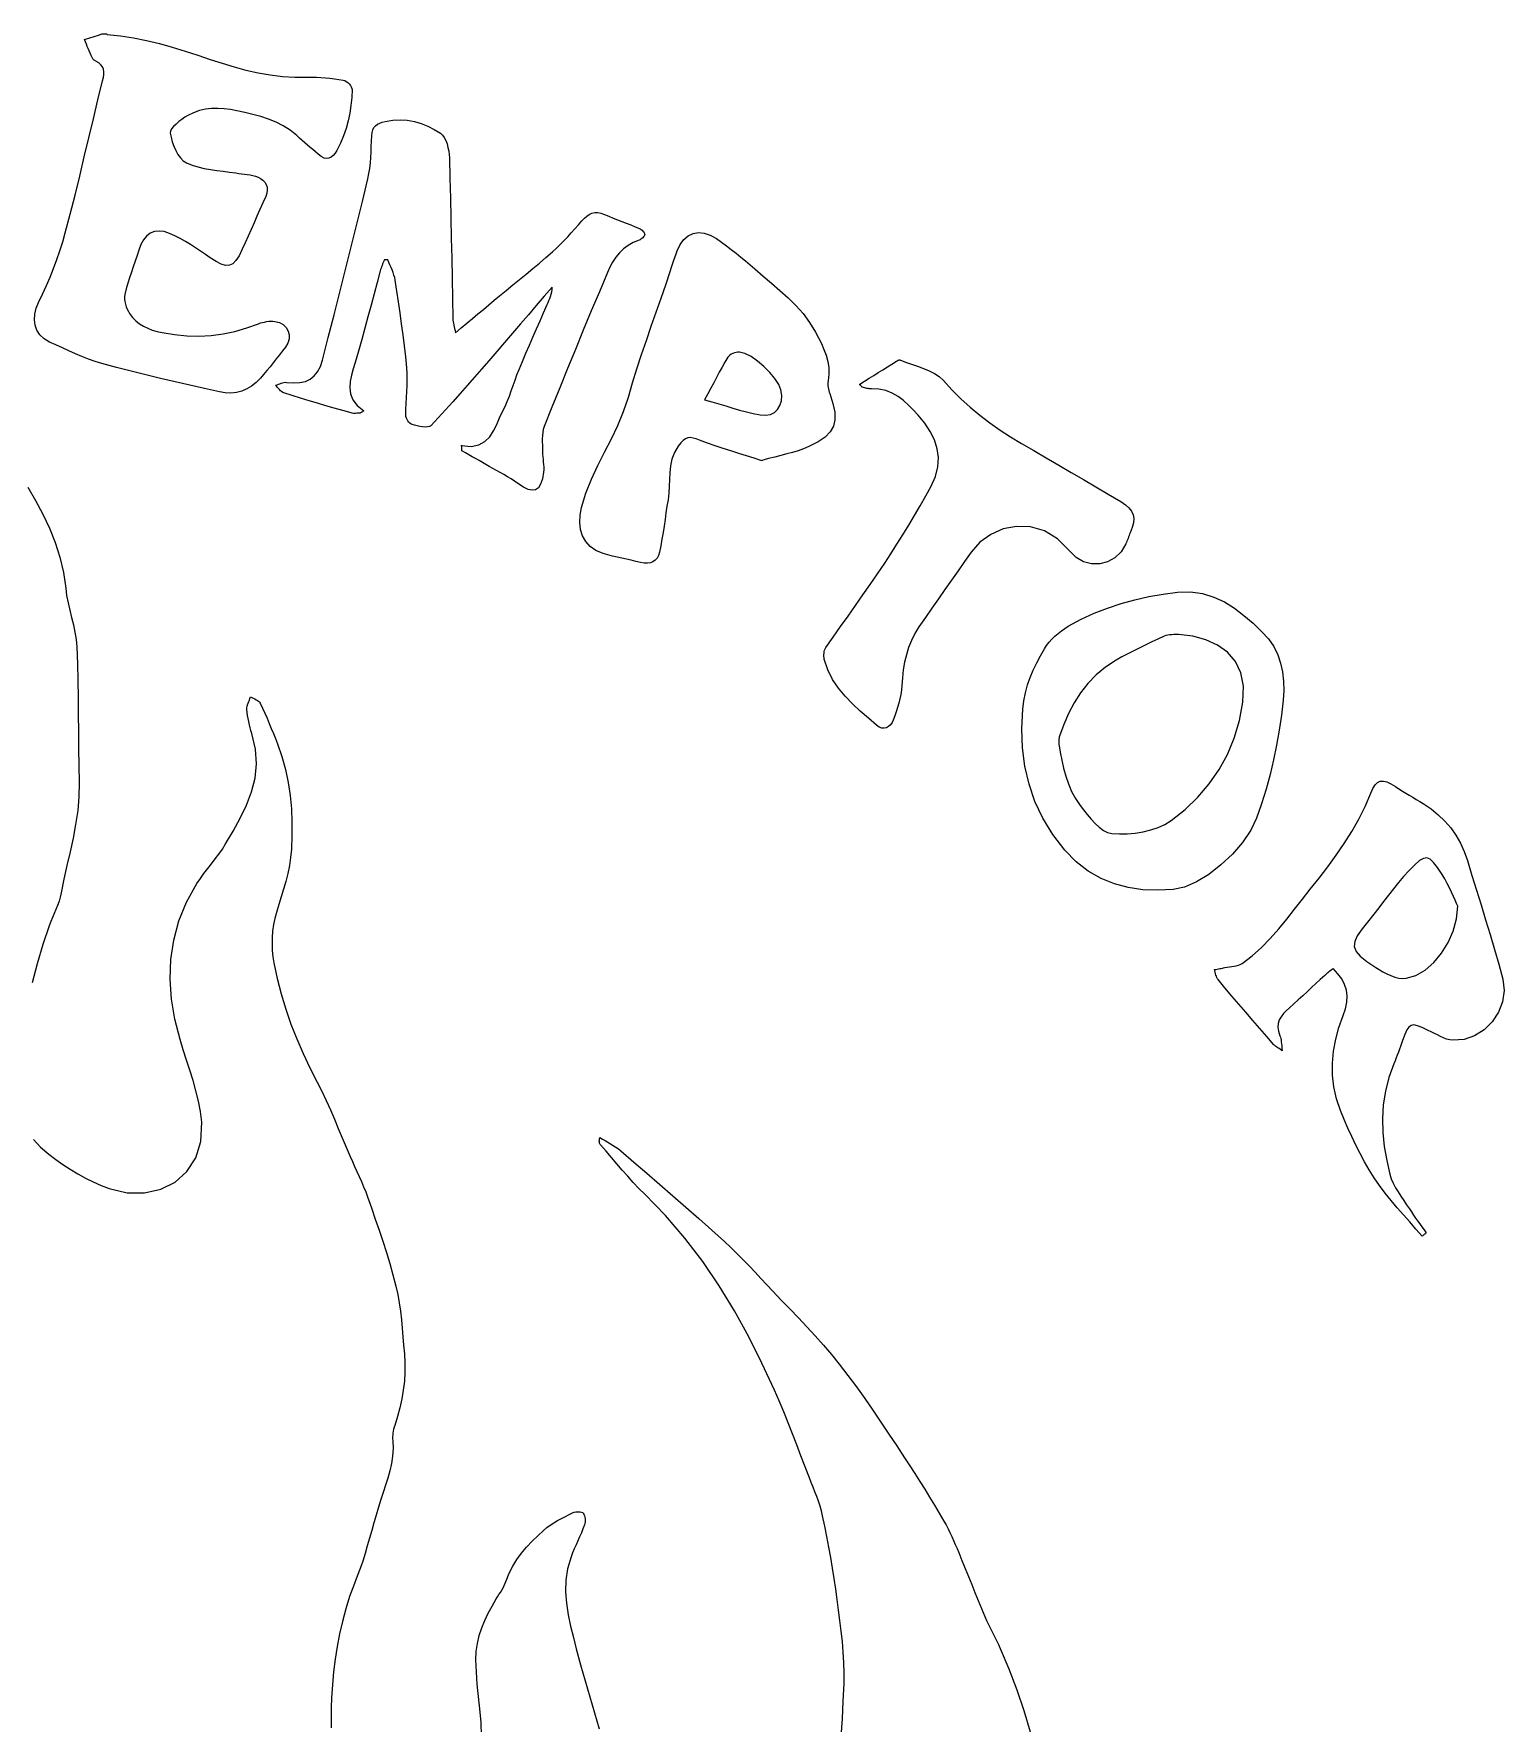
# Model space of a CAD drawing. Extents: x 24.7 to 52.1, y 24.7 to 52.1.
# Drawn here: x 39.66 to 50.21, y 37.85 to 49.97 of the extents above; entities that cross this region are included whole.
import ezdxf

# ---------------------------------------------------------------- set-up
doc = ezdxf.new("R2010")
doc.units = 0
doc.layers.add('Layer_1', color=7, linetype='CONTINUOUS')

msp = doc.modelspace()

# ---------------------------------------------------------------- linework, layer by layer
at = {"layer": 'Layer_1', "color": 7}
for points in [[(40.185064, 49.96861), (40.280954, 49.95961), (40.375584, 49.94531), (40.469124, 49.92651), (40.561744, 49.90391), (40.653594, 49.87831), (40.744854, 49.85031), (40.835684, 49.82071), (40.926254, 49.79021), (41.011264, 49.76241), (41.096524, 49.73691), (41.182204, 49.71421), (41.268454, 49.69491), (41.355424, 49.67961), (41.443284, 49.66891), (41.532184, 49.66291), (41.622284, 49.66314), (41.654624, 49.66367), (41.687044, 49.66309), (41.719494, 49.66109), (41.751934, 49.65809), (41.784304, 49.65509), (41.816554, 49.65109), (41.848644, 49.64609), (41.880514, 49.64109), (41.890564, 49.63809), (41.901254, 49.63209), (41.911954, 49.62409), (41.922054, 49.61409), (41.930954, 49.60359), (41.937954, 49.59289), (41.942554, 49.58259), (41.944054, 49.57359), (41.941154, 49.51659), (41.935554, 49.46009), (41.927054, 49.40419), (41.915414, 49.34909), (41.900454, 49.29469), (41.881964, 49.24119), (41.859744, 49.18869), (41.833604, 49.13719), (41.820904, 49.11669), (41.807324, 49.10009), (41.792754, 49.08789), (41.777074, 49.08089), (41.760174, 49.07889), (41.741934, 49.08289), (41.722234, 49.09289), (41.700964, 49.10939), (41.681784, 49.12629), (41.662394, 49.14289), (41.642884, 49.15939), (41.623354, 49.17579), (41.603884, 49.19229), (41.584574, 49.20899), (41.565514, 49.22599), (41.546794, 49.24339), (41.499764, 49.28259), (41.449964, 49.31479), (41.397804, 49.34109), (41.343684, 49.36249), (41.288004, 49.38019), (41.231174, 49.39519), (41.173604, 49.40849), (41.115694, 49.42129), (41.070354, 49.43029), (41.025184, 49.43629), (40.980314, 49.43929), (40.935864, 49.43829), (40.891984, 49.43329), (40.848794, 49.42329), (40.806434, 49.40819), (40.765034, 49.38749), (40.744474, 49.37489), (40.722584, 49.36009), (40.700704, 49.34369), (40.680194, 49.32639), (40.662394, 49.30889), (40.648654, 49.29189), (40.640354, 49.27599), (40.638754, 49.26189), (40.644854, 49.23149), (40.653554, 49.19969), (40.664754, 49.16779), (40.678344, 49.13689), (40.694214, 49.10829), (40.712264, 49.08319), (40.732384, 49.06279), (40.754454, 49.04839), (40.795204, 49.03149), (40.837794, 49.01849), (40.881834, 49.00839), (40.926924, 49.00039), (40.972654, 48.99439), (41.018624, 48.98839), (41.064444, 48.98239), (41.109704, 48.97539), (41.129864, 48.97239), (41.150284, 48.96939), (41.170784, 48.96739), (41.191194, 48.96539), (41.211334, 48.96239), (41.231044, 48.95839), (41.250144, 48.95339), (41.268454, 48.94639), (41.287114, 48.93609), (41.303354, 48.92349), (41.316724, 48.90879), (41.326754, 48.89209), (41.332954, 48.87349), (41.334954, 48.85319), (41.332154, 48.83119), (41.324154, 48.80779), (41.303214, 48.76019), (41.282214, 48.71259), (41.261154, 48.66499), (41.240044, 48.61749), (41.218884, 48.56999), (41.197684, 48.52259), (41.176444, 48.47519), (41.155164, 48.42779), (41.132394, 48.38169), (41.110154, 48.34749), (41.087334, 48.32469), (41.062824, 48.31289), (41.035504, 48.31189), (41.004254, 48.32089), (40.967964, 48.33939), (40.925514, 48.36719), (40.890684, 48.39149), (40.855474, 48.41559), (40.819854, 48.43919), (40.783784, 48.46209), (40.747214, 48.48399), (40.710104, 48.50469), (40.672424, 48.52399), (40.634114, 48.54159), (40.594544, 48.55469), (40.558184, 48.55869), (40.525124, 48.55469), (40.495474, 48.54249), (40.469334, 48.52269), (40.446794, 48.49579), (40.427964, 48.46219), (40.412934, 48.42229), (40.400424, 48.38239), (40.387214, 48.34269), (40.373654, 48.30309), (40.360104, 48.26349), (40.346914, 48.22379), (40.334444, 48.18399), (40.323054, 48.14399), (40.313054, 48.10369), (40.310854, 48.08739), (40.310998, 48.07009), (40.313198, 48.05219), (40.317298, 48.03399), (40.322998, 48.01599), (40.330098, 47.99869), (40.338298, 47.98239), (40.347298, 47.96749), (40.368688, 47.93919), (40.392558, 47.91469), (40.418768, 47.89369), (40.447178, 47.87579), (40.477658, 47.86079), (40.510068, 47.84839), (40.544268, 47.83819), (40.580128, 47.83019), (40.669218, 47.81539), (40.757428, 47.80739), (40.844828, 47.80539), (40.931488, 47.81039), (41.017488, 47.82149), (41.102908, 47.83909), (41.187808, 47.86329), (41.272268, 47.89399), (41.286088, 47.89899), (41.300458, 47.90299), (41.315228, 47.90599), (41.330258, 47.90899), (41.345408, 47.91099), (41.360528, 47.91172), (41.375478, 47.91153), (41.390108, 47.91053), (41.422468, 47.90253), (41.449348, 47.88733), (41.470238, 47.86653), (41.484618, 47.84153), (41.491918, 47.81363), (41.49172, 47.78423), (41.48342, 47.75473), (41.46658, 47.72653), (41.44428, 47.69813), (41.42203, 47.66973), (41.39975, 47.64143), (41.37737, 47.61313), (41.35481, 47.58503), (41.33199, 47.55713), (41.30883, 47.52953), (41.28525, 47.50233), (41.25491, 47.47163), (41.22246, 47.44593), (41.18803, 47.42543), (41.15176, 47.41013), (41.11379, 47.40013), (41.07425, 47.39613), (41.03328, 47.39713), (40.99102, 47.40413), (40.885326, 47.42823), (40.779673, 47.45243), (40.674103, 47.47683), (40.568657, 47.50163), (40.463376, 47.52703), (40.358302, 47.55323), (40.253476, 47.58033), (40.14894, 47.60843), (40.10057, 47.62313), (40.05277, 47.63993), (40.00544, 47.65853), (39.95849, 47.67833), (39.91182, 47.69903), (39.86533, 47.72023), (39.81893, 47.74153), (39.77253, 47.76253), (39.73331, 47.78523), (39.70324, 47.81353), (39.68195, 47.84643), (39.66907, 47.88303), (39.66427, 47.92233), (39.66707, 47.96333), (39.67718, 48.00503), (39.69422, 48.04653), (39.72323, 48.10653), (39.75093, 48.16733), (39.77724, 48.22893), (39.80208, 48.29113), (39.82537, 48.35393), (39.84702, 48.41723), (39.86695, 48.48093), (39.88508, 48.54493), (39.92095, 48.68086), (39.9555, 48.81714), (39.98906, 48.95368), (40.02196, 49.09041), (40.05453, 49.22723), (40.08709, 49.36408), (40.11999, 49.50085), (40.15355, 49.63748), (40.15865, 49.66018), (40.16165, 49.68138), (40.161976, 49.70108), (40.159076, 49.71928), (40.152476, 49.73598), (40.141536, 49.75118), (40.125746, 49.76488), (40.104556, 49.77698), (40.100556, 49.77898), (40.096656, 49.78198), (40.092856, 49.78498), (40.089256, 49.78798), (40.085956, 49.79098), (40.082956, 49.79498), (40.080356, 49.79898), (40.078256, 49.80298), (40.071056, 49.81908), (40.064056, 49.83518), (40.057156, 49.85138), (40.050356, 49.86758), (40.043656, 49.88388), (40.036956, 49.90018), (40.030256, 49.91648), (40.023556, 49.93278), (40.039016, 49.93778), (40.054466, 49.94278), (40.069916, 49.94778), (40.085386, 49.95278), (40.100886, 49.95778), (40.116436, 49.96278), (40.132046, 49.96778), (40.147746, 49.97278), (40.152046, 49.97366), (40.156546, 49.9741), (40.161146, 49.97421), (40.165846, 49.97408), (40.170546, 49.97381), (40.175346, 49.9735), (40.180046, 49.97324), (40.184746, 49.97313), (40.184748, 49.9731), (40.18475, 49.97307), (40.184753, 49.97304), (40.184755, 49.97302), (40.184757, 49.97299), (40.184759, 49.97296), (40.184762, 49.97293)], [(42.72831, 47.01889), (42.79805, 47.01389), (42.85337, 47.02499), (42.8968, 47.04909), (42.93085, 47.08329), (42.95803, 47.12469), (42.98087, 47.17039), (43.00188, 47.21749), (43.02358, 47.26309), (43.04122, 47.29919), (43.05712, 47.33619), (43.07174, 47.37389), (43.08553, 47.41199), (43.09894, 47.45029), (43.11242, 47.48859), (43.12642, 47.52669), (43.14139, 47.56429), (43.16602, 47.62299), (43.19093, 47.68149), (43.21606, 47.73989), (43.24136, 47.79819), (43.26678, 47.85649), (43.29226, 47.91479), (43.31775, 47.97309), (43.34319, 48.03139), (43.34959, 48.04579), (43.35589, 48.06029), (43.36189, 48.07499), (43.36739, 48.09009), (43.37209, 48.10559), (43.37569, 48.12179), (43.37799, 48.13879), (43.378827, 48.15669), (43.321987, 48.09049), (43.265207, 48.02429), (43.208447, 47.95809), (43.151677, 47.89189), (43.094857, 47.82569), (43.037957, 47.75959), (42.980927, 47.69349), (42.923737, 47.62759), (42.872587, 47.56869), (42.821447, 47.50969), (42.770197, 47.45079), (42.718727, 47.39209), (42.666907, 47.33369), (42.614617, 47.27579), (42.561737, 47.21849), (42.508157, 47.16189), (42.498257, 47.15589), (42.484627, 47.15289), (42.468187, 47.15215), (42.449807, 47.15315), (42.430377, 47.15615), (42.410757, 47.16015), (42.391837, 47.16515), (42.374487, 47.17015), (42.366687, 47.17415), (42.358687, 47.18015), (42.350987, 47.18815), (42.343887, 47.19715), (42.337787, 47.20715), (42.332987, 47.21725), (42.329787, 47.22725), (42.328687, 47.23625), (42.329094, 47.27905), (42.330794, 47.32195), (42.333194, 47.36485), (42.335694, 47.40775), (42.337794, 47.45065), (42.338894, 47.49345), (42.338434, 47.53605), (42.335834, 47.57845), (42.328134, 47.65715), (42.319334, 47.73575), (42.309634, 47.81435), (42.299134, 47.89285), (42.288064, 47.97135), (42.276574, 48.04975), (42.264844, 48.12815), (42.253044, 48.20645), (42.249244, 48.22495), (42.244044, 48.24325), (42.237744, 48.26135), (42.230644, 48.27935), (42.223044, 48.29735), (42.215344, 48.31535), (42.207844, 48.33335), (42.200844, 48.35145), (42.197544, 48.35158), (42.194244, 48.35172), (42.190944, 48.35185), (42.187644, 48.35198), (42.184344, 48.3521), (42.181144, 48.35222), (42.177944, 48.35234), (42.174744, 48.35245), (42.170844, 48.34245), (42.166844, 48.33245), (42.162744, 48.32245), (42.158744, 48.31245), (42.154844, 48.30245), (42.151144, 48.29245), (42.147744, 48.28245), (42.144744, 48.27245), (42.122634, 48.19035), (42.100874, 48.10815), (42.079254, 48.02595), (42.057564, 47.94375), (42.035594, 47.86165), (42.013134, 47.77965), (41.989964, 47.69785), (41.965884, 47.61635), (41.951564, 47.56965), (41.938564, 47.52365), (41.929364, 47.47845), (41.926464, 47.43415), (41.932264, 47.39085), (41.949304, 47.34865), (41.980044, 47.30775), (42.026954, 47.26815), (42.023754, 47.26615), (42.020554, 47.26415), (42.017354, 47.26215), (42.014154, 47.26015), (42.010954, 47.25815), (42.007754, 47.25615), (42.004554, 47.25415), (42.001354, 47.25215), (41.993254, 47.25195), (41.985054, 47.25146), (41.976854, 47.25087), (41.968654, 47.25036), (41.960454, 47.25013), (41.952454, 47.25034), (41.944554, 47.25119), (41.936854, 47.25319), (41.876384, 47.27059), (41.815904, 47.28809), (41.755434, 47.30569), (41.694984, 47.32349), (41.634584, 47.34149), (41.574264, 47.35979), (41.514034, 47.37839), (41.453914, 47.39729), (41.445514, 47.40129), (41.437614, 47.40629), (41.430114, 47.41329), (41.422914, 47.42129), (41.415914, 47.42929), (41.408914, 47.43729), (41.401914, 47.44529), (41.394714, 47.45229), (41.404714, 47.45529), (41.414734, 47.45929), (41.424774, 47.46329), (41.434794, 47.46729), (41.444694, 47.47029), (41.454494, 47.47229), (41.464194, 47.47329), (41.473694, 47.47287), (41.523764, 47.46887), (41.568494, 47.47087), (41.607994, 47.47987), (41.642364, 47.49587), (41.671724, 47.51897), (41.696184, 47.54947), (41.715864, 47.58747), (41.730864, 47.63327), (41.772304, 47.79558), (41.813734, 47.95788), (41.855064, 48.1202), (41.896184, 48.28256), (41.936984, 48.44499), (41.977374, 48.6075), (42.017234, 48.77014), (42.056474, 48.93291), (42.064374, 48.97051), (42.070274, 49.00871), (42.074574, 49.04731), (42.077574, 49.08621), (42.079674, 49.12531), (42.081174, 49.16451), (42.082474, 49.20361), (42.083974, 49.24261), (42.086574, 49.26551), (42.092074, 49.28481), (42.100374, 49.30091), (42.111444, 49.31411), (42.125144, 49.32481), (42.141374, 49.33381), (42.160024, 49.34081), (42.180994, 49.34581), (42.235084, 49.35481), (42.288034, 49.35681), (42.339754, 49.35381), (42.390154, 49.34481), (42.439144, 49.33061), (42.486644, 49.31171), (42.532564, 49.28841), (42.576814, 49.26101), (42.591874, 49.24761), (42.604814, 49.22971), (42.615694, 49.20831), (42.624594, 49.18431), (42.631494, 49.15881), (42.636594, 49.13281), (42.639894, 49.10731), (42.641394, 49.08321), (42.645694, 48.93926), (42.649294, 48.79528), (42.652494, 48.65128), (42.655294, 48.50725), (42.657894, 48.36321), (42.660394, 48.21916), (42.662994, 48.0751), (42.665794, 47.93103), (42.666497, 47.91973), (42.667997, 47.90833), (42.670097, 47.89663), (42.672697, 47.88453), (42.675697, 47.87193), (42.678897, 47.85863), (42.682097, 47.84453), (42.685197, 47.82943), (42.726157, 47.86363), (42.766547, 47.89733), (42.806457, 47.93073), (42.845977, 47.96383), (42.885197, 47.99663), (42.924217, 48.02923), (42.963117, 48.06163), (43.001997, 48.09393), (43.049607, 48.13323), (43.097367, 48.17233), (43.145167, 48.21123), (43.192897, 48.25023), (43.240447, 48.28943), (43.287697, 48.32903), (43.334547, 48.36903), (43.380877, 48.40973), (43.409117, 48.43553), (43.436727, 48.46213), (43.463757, 48.48933), (43.490287, 48.51713), (43.516367, 48.54533), (43.542067, 48.57393), (43.567437, 48.60273), (43.592547, 48.63163), (43.609887, 48.65023), (43.627457, 48.66573), (43.645547, 48.67793), (43.664457, 48.68593), (43.684477, 48.69093), (43.705897, 48.69117), (43.729007, 48.68717), (43.754107, 48.67817), (43.785087, 48.66467), (43.816317, 48.65177), (43.847737, 48.63927), (43.879257, 48.62697), (43.910807, 48.61477), (43.942317, 48.60247), (43.973717, 48.58997), (44.004927, 48.57697), (44.011327, 48.57397), (44.017827, 48.56997), (44.024227, 48.56497), (44.030127, 48.55897), (44.035227, 48.55297), (44.039227, 48.54697), (44.041827, 48.54097), (44.042669, 48.53497), (44.041469, 48.52897), (44.038569, 48.52297), (44.034269, 48.51697), (44.028869, 48.51097), (44.022769, 48.50497), (44.016169, 48.49997), (44.009469, 48.49597), (44.002969, 48.49297), (43.960659, 48.47697), (43.923159, 48.45617), (43.890039, 48.43107), (43.860879, 48.40227), (43.835259, 48.37027), (43.812759, 48.33557), (43.792949, 48.29877), (43.775419, 48.26047), (43.717389, 48.12305), (43.659739, 47.98545), (43.602469, 47.84766), (43.545589, 47.7097), (43.489099, 47.57157), (43.433019, 47.43329), (43.377349, 47.29485), (43.322099, 47.15628), (43.315499, 47.13558), (43.311199, 47.11398), (43.308799, 47.09158), (43.307871, 47.06858), (43.307918, 47.04528), (43.308483, 47.02188), (43.309106, 46.99858), (43.309328, 46.97558), (43.309821, 46.95708), (43.311321, 46.93848), (43.313321, 46.91988), (43.315521, 46.90128), (43.317421, 46.88278), (43.318621, 46.86438), (43.318689, 46.84618), (43.317189, 46.82808), (43.308489, 46.77988), (43.296249, 46.74308), (43.280199, 46.71738), (43.260069, 46.70258), (43.235589, 46.69858), (43.206499, 46.70458), (43.172519, 46.72078), (43.133379, 46.74678), (43.108929, 46.76398), (43.083829, 46.78028), (43.058209, 46.79598), (43.032219, 46.81108), (43.005999, 46.82588), (42.979689, 46.84058), (42.953429, 46.85528), (42.927359, 46.87018), (42.902989, 46.88418), (42.878559, 46.89808), (42.854089, 46.91198), (42.829589, 46.92588), (42.805079, 46.93978), (42.780559, 46.95358), (42.756049, 46.96738), (42.731559, 46.98128), (42.731278, 46.98628), (42.730969, 46.99128), (42.730643, 46.99628), (42.730307, 47.00128), (42.729972, 47.00628), (42.729646, 47.01128), (42.729338, 47.01628), (42.729059, 47.02128), (42.729052, 47.02125), (42.729045, 47.02121), (42.729038, 47.02117), (42.729032, 47.02114), (42.729025, 47.0211), (42.729018, 47.02107), (42.729011, 47.02103)], [(44.883958, 46.91059), (44.829198, 46.92809), (44.773788, 46.94549), (44.717888, 46.96299), (44.661668, 46.98079), (44.605298, 46.99899), (44.548948, 47.01789), (44.492788, 47.03769), (44.436988, 47.05849), (44.411788, 47.06749), (44.389688, 47.07349), (44.369988, 47.07649), (44.351978, 47.07449), (44.334958, 47.06849), (44.318228, 47.05679), (44.301088, 47.03929), (44.282828, 47.01529), (44.256108, 46.96869), (44.238588, 46.92129), (44.228198, 46.87329), (44.222898, 46.82479), (44.220498, 46.77609), (44.218998, 46.72739), (44.216398, 46.67879), (44.210498, 46.63049), (44.202798, 46.58349), (44.195598, 46.53639), (44.188598, 46.48929), (44.181498, 46.44219), (44.174198, 46.39509), (44.166498, 46.34809), (44.158098, 46.30119), (44.148798, 46.25439), (44.141798, 46.23099), (44.131578, 46.21159), (44.118318, 46.19619), (44.102208, 46.18479), (44.083458, 46.17779), (44.062258, 46.17479), (44.038808, 46.17545), (44.013308, 46.18045), (43.979738, 46.18845), (43.946018, 46.19645), (43.912218, 46.20345), (43.878418, 46.21045), (43.844708, 46.21845), (43.811158, 46.22645), (43.777848, 46.23545), (43.744858, 46.24545), (43.693388, 46.26695), (43.651738, 46.29565), (43.619578, 46.33075), (43.596558, 46.37145), (43.582358, 46.41705), (43.576658, 46.46665), (43.579058, 46.51955), (43.589288, 46.57495), (43.620838, 46.67858), (43.660768, 46.77838), (43.706388, 46.87558), (43.754998, 46.97138), (43.803908, 47.06708), (43.850418, 47.16388), (43.891838, 47.26308), (43.925468, 47.3659), (43.955038, 47.46886), (43.986798, 47.5712), (44.020278, 47.67305), (44.054978, 47.77455), (44.090428, 47.87583), (44.126138, 47.97704), (44.161628, 48.0783), (44.196408, 48.17976), (44.206208, 48.20946), (44.215908, 48.23916), (44.225508, 48.26886), (44.235208, 48.29856), (44.245008, 48.32816), (44.255038, 48.35776), (44.265378, 48.38726), (44.276128, 48.41656), (44.297358, 48.46156), (44.323838, 48.49746), (44.354928, 48.52396), (44.389998, 48.54066), (44.428408, 48.54766), (44.469518, 48.54366), (44.512698, 48.52936), (44.557308, 48.50416), (44.593308, 48.47916), (44.628838, 48.45336), (44.663928, 48.42686), (44.698598, 48.39976), (44.732868, 48.37206), (44.766768, 48.34386), (44.800318, 48.31536), (44.833548, 48.28656), (44.893168, 48.23526), (44.953338, 48.18446), (45.013028, 48.13316), (45.071188, 48.08036), (45.126788, 48.02506), (45.178778, 47.96626), (45.226138, 47.90306), (45.267818, 47.83436), (45.289638, 47.79316), (45.310308, 47.75176), (45.328908, 47.70986), (45.344508, 47.66716), (45.356188, 47.62336), (45.362988, 47.57826), (45.364088, 47.53156), (45.358488, 47.48296), (45.357088, 47.47186), (45.356673, 47.46046), (45.357184, 47.44886), (45.358484, 47.43716), (45.360584, 47.42546), (45.363284, 47.41396), (45.366484, 47.40276), (45.370184, 47.39196), (45.393314, 47.32016), (45.406094, 47.25826), (45.407694, 47.20476), (45.397364, 47.15816), (45.374284, 47.11706), (45.337654, 47.07996), (45.286684, 47.04546), (45.220574, 47.01206), (45.182704, 46.99646), (45.143684, 46.98276), (45.103484, 46.97056), (45.062084, 46.95926), (45.019464, 46.94836), (44.975594, 46.93736), (44.930454, 46.92576), (44.884014, 46.91296), (44.884015, 46.91294), (44.884016, 46.91293), (44.884017, 46.91291), (44.884018, 46.91289), (44.884019, 46.91288), (44.88402, 46.91286), (44.884021, 46.91285)], [(44.472619, 47.34874), (44.524239, 47.33384), (44.574979, 47.31864), (44.625019, 47.30344), (44.674529, 47.28864), (44.723699, 47.27454), (44.772699, 47.26144), (44.821709, 47.24974), (44.870899, 47.23964), (44.910099, 47.23664), (44.944519, 47.24264), (44.973599, 47.25724), (44.996799, 47.27904), (45.013569, 47.30704), (45.023369, 47.34024), (45.025669, 47.37764), (45.019869, 47.41824), (45.004429, 47.45694), (44.977169, 47.49974), (44.940889, 47.54394), (44.898389, 47.58684), (44.852459, 47.62564), (44.805909, 47.65764), (44.761529, 47.68004), (44.722129, 47.69014), (44.711319, 47.69004), (44.699599, 47.68804), (44.687499, 47.68504), (44.675519, 47.68104), (44.664189, 47.67504), (44.654019, 47.66804), (44.645519, 47.66104), (44.639219, 47.65304), (44.618409, 47.61814), (44.598129, 47.58264), (44.578109, 47.54634), (44.558089, 47.50904), (44.537799, 47.47064), (44.516989, 47.43104), (44.495379, 47.39004), (44.472709, 47.34744), (44.472709, 47.34744), (44.472708, 47.34744), (44.472708, 47.34745), (44.472707, 47.34745), (44.472707, 47.34745), (44.472707, 47.34745), (44.472706, 47.34746)], [(45.585491, 47.46018), (45.619501, 47.48138), (45.653051, 47.50228), (45.686211, 47.52298), (45.719051, 47.54348), (45.751651, 47.56378), (45.784071, 47.58398), (45.816381, 47.60408), (45.848651, 47.62408), (45.851751, 47.62608), (45.855051, 47.62808), (45.858451, 47.63008), (45.861851, 47.63208), (45.865151, 47.63308), (45.868351, 47.63403), (45.871251, 47.6344), (45.873751, 47.63405), (45.914801, 47.61775), (45.957551, 47.60285), (46.000851, 47.58835), (46.043561, 47.57325), (46.084541, 47.55665), (46.122641, 47.53745), (46.156711, 47.51475), (46.185611, 47.48755), (46.247651, 47.41965), (46.312041, 47.35545), (46.378741, 47.29475), (46.447721, 47.23725), (46.518951, 47.18275), (46.592401, 47.13115), (46.668031, 47.08205), (46.745811, 47.03535), (46.835071, 46.98355), (46.924271, 46.93165), (47.013401, 46.87955), (47.102461, 46.82735), (47.191461, 46.77505), (47.280391, 46.72265), (47.369261, 46.67015), (47.458061, 46.61755), (47.491591, 46.59525), (47.517471, 46.57255), (47.535951, 46.54875), (47.547281, 46.52335), (47.551681, 46.49575), (47.549481, 46.46535), (47.540881, 46.43155), (47.526141, 46.39375), (47.522041, 46.38375), (47.518141, 46.37375), (47.514341, 46.36375), (47.510641, 46.35375), (47.506941, 46.34375), (47.503141, 46.33375), (47.499241, 46.32375), (47.495141, 46.31375), (47.460621, 46.25665), (47.416051, 46.21355), (47.364171, 46.18465), (47.307731, 46.17025), (47.249471, 46.17071), (47.192131, 46.18631), (47.138461, 46.21741), (47.091211, 46.26431), (47.005341, 46.35061), (46.910751, 46.40691), (46.811461, 46.43571), (46.711481, 46.43971), (46.614821, 46.42091), (46.525501, 46.38201), (46.447531, 46.32551), (46.384931, 46.25391), (46.338591, 46.18681), (46.291771, 46.12001), (46.244641, 46.05341), (46.197381, 45.98681), (46.150171, 45.92021), (46.103191, 45.85351), (46.056621, 45.78651), (46.010631, 45.71911), (45.981181, 45.67101), (45.956571, 45.62131), (45.936381, 45.57021), (45.920191, 45.51781), (45.907591, 45.46421), (45.898191, 45.40961), (45.891491, 45.35401), (45.887191, 45.29751), (45.884391, 45.26601), (45.879691, 45.23441), (45.873391, 45.20291), (45.865691, 45.17161), (45.856791, 45.14051), (45.846991, 45.10971), (45.836491, 45.07921), (45.825531, 45.04921), (45.817231, 45.03171), (45.806371, 45.01631), (45.793261, 45.00391), (45.778241, 44.99491), (45.761631, 44.99091), (45.743761, 44.99182), (45.724961, 44.99882), (45.705571, 45.01242), (45.647581, 45.06272), (45.589941, 45.11342), (45.534081, 45.16562), (45.481431, 45.22032), (45.433421, 45.27872), (45.391501, 45.34182), (45.357091, 45.41072), (45.331631, 45.48652), (45.329731, 45.49652), (45.328731, 45.50722), (45.328633, 45.51842), (45.329473, 45.52972), (45.331273, 45.54082), (45.334073, 45.55132), (45.337873, 45.56132), (45.342673, 45.56932), (45.395273, 45.64532), (45.448393, 45.72092), (45.501803, 45.79642), (45.555263, 45.87182), (45.608543, 45.94732), (45.661403, 46.02312), (45.713613, 46.09932), (45.764933, 46.17612), (45.808993, 46.24372), (45.852503, 46.31172), (45.895413, 46.38012), (45.937663, 46.44892), (45.979203, 46.51812), (46.019973, 46.58772), (46.059933, 46.65782), (46.099013, 46.72822), (46.130303, 46.79832), (46.147113, 46.86652), (46.150513, 46.93282), (46.141713, 46.99722), (46.121693, 47.05982), (46.091593, 47.12062), (46.052513, 47.17972), (46.005543, 47.23702), (45.971293, 47.27442), (45.936103, 47.31012), (45.899343, 47.34292), (45.860373, 47.37182), (45.818563, 47.39572), (45.773273, 47.41352), (45.723863, 47.42412), (45.669703, 47.42612), (45.661703, 47.42623), (45.653703, 47.42701), (45.645703, 47.42801), (45.637703, 47.43001), (45.629703, 47.43201), (45.621803, 47.43401), (45.613903, 47.43601), (45.606103, 47.43801), (45.604203, 47.43866), (45.602303, 47.43966), (45.600403, 47.44166), (45.598303, 47.44366), (45.595903, 47.44666), (45.593103, 47.44966), (45.589703, 47.45266), (45.585703, 47.45666), (45.585702, 47.4566), (45.585701, 47.45653), (45.5857, 47.45647), (45.585699, 47.45641), (45.585698, 47.45635), (45.585697, 47.45628), (45.585696, 47.45622)], [(48.624424, 45.19365), (48.610794, 45.08547), (48.594844, 44.97771), (48.576264, 44.87047), (48.554744, 44.76388), (48.529984, 44.65805), (48.501684, 44.5531), (48.469524, 44.44913), (48.433204, 44.34628), (48.390824, 44.25868), (48.331564, 44.17118), (48.259234, 44.08718), (48.177614, 44.00988), (48.090504, 43.94258), (48.001694, 43.88858), (47.914994, 43.85108), (47.834184, 43.83338), (47.723627, 43.82838), (47.616277, 43.83238), (47.512467, 43.84728), (47.412527, 43.87378), (47.316787, 43.91298), (47.225577, 43.96578), (47.139227, 44.03318), (47.058067, 44.11618), (46.971017, 44.22875), (46.899597, 44.34526), (46.843017, 44.46575), (46.800497, 44.59022), (46.771257, 44.7187), (46.754507, 44.85119), (46.749507, 44.98772), (46.755407, 45.1283), (46.762607, 45.1884), (46.774237, 45.2463), (46.789847, 45.3021), (46.808937, 45.3562), (46.831027, 45.4089), (46.855617, 45.4604), (46.882207, 45.511), (46.910317, 45.5611), (46.925807, 45.5854), (46.943717, 45.6087), (46.963687, 45.631), (46.985377, 45.6521), (47.008417, 45.672), (47.032457, 45.6905), (47.057147, 45.7076), (47.082127, 45.7231), (47.173697, 45.7727), (47.267347, 45.8162), (47.362927, 45.8539), (47.460307, 45.8861), (47.559337, 45.9131), (47.65988, 45.9353), (47.761795, 45.953), (47.864943, 45.9665), (47.958313, 45.9695), (48.045033, 45.9575), (48.125923, 45.9327), (48.201803, 45.8971), (48.273503, 45.8525), (48.341843, 45.8009), (48.407643, 45.7441), (48.471723, 45.684), (48.518873, 45.632), (48.556363, 45.5768), (48.585013, 45.5187), (48.605643, 45.458), (48.619083, 45.3949), (48.626183, 45.3297), (48.627683, 45.2627)], [(47.872655, 45.66426), (47.862755, 45.66345), (47.851295, 45.66307), (47.838615, 45.66276), (47.825075, 45.66221), (47.811015, 45.66121), (47.796795, 45.65921), (47.782765, 45.65621), (47.769285, 45.65121), (47.725525, 45.63121), (47.681845, 45.61091), (47.638305, 45.59021), (47.594965, 45.56901), (47.551875, 45.54731), (47.509085, 45.52511), (47.466645, 45.50241), (47.424615, 45.47901), (47.348885, 45.43001), (47.281615, 45.37451), (47.222155, 45.31301), (47.169865, 45.24601), (47.124115, 45.17411), (47.084255, 45.09781), (47.049645, 45.01771), (47.019635, 44.93441), (47.017735, 44.92741), (47.016135, 44.92041), (47.014935, 44.91341), (47.01414, 44.90641), (47.013738, 44.89941), (47.01374, 44.89241), (47.014154, 44.88541), (47.01499, 44.87841), (47.02459, 44.81991), (47.03545, 44.76161), (47.04827, 44.70391), (47.06378, 44.64721), (47.08271, 44.59181), (47.1058, 44.53821), (47.13377, 44.48671), (47.16736, 44.43771), (47.19184, 44.40591), (47.218, 44.37261), (47.24556, 44.33951), (47.27425, 44.30821), (47.3038, 44.28051), (47.33394, 44.25801), (47.3644, 44.24241), (47.3949, 44.23541), (47.44908, 44.23341), (47.50527, 44.23441), (47.56231, 44.23941), (47.61904, 44.24841), (47.6743, 44.26141), (47.72693, 44.27891), (47.77576, 44.30121), (47.81964, 44.32851), (47.920991, 44.40901), (48.012581, 44.49671), (48.094001, 44.59171), (48.164841, 44.69402), (48.224701, 44.80373), (48.273171, 44.92088), (48.309861, 45.04553), (48.334351, 45.17773), (48.338751, 45.29199), (48.320361, 45.38929), (48.281691, 45.47049), (48.225271, 45.53639), (48.153621, 45.58789), (48.069261, 45.62589), (47.974721, 45.65119), (47.872533, 45.66459), (47.872535, 45.66459), (47.872536, 45.66459), (47.872538, 45.66458), (47.87254, 45.66458), (47.872542, 45.66458), (47.872544, 45.66458), (47.872545, 45.66457)], [(49.62074, 41.34574), (49.57676, 41.39734), (49.53197, 41.44854), (49.48692, 41.49954), (49.44215, 41.55074), (49.3982, 41.60254), (49.35563, 41.65514), (49.31497, 41.70904), (49.27678, 41.76444), (49.24111, 41.82144), (49.20729, 41.87974), (49.1752, 41.93914), (49.14471, 41.99954), (49.11569, 42.06074), (49.08802, 42.12254), (49.06156, 42.18474), (49.03619, 42.24714), (49.00735, 42.33214), (48.98827, 42.41744), (48.97857, 42.50284), (48.97773, 42.58824), (48.98533, 42.67364), (49.00103, 42.75894), (49.02436, 42.84414), (49.0549, 42.92904), (49.07164, 42.97854), (49.08094, 43.02544), (49.08274, 43.07004), (49.07714, 43.11254), (49.06426, 43.15314), (49.04411, 43.19224), (49.01674, 43.22994), (48.9822, 43.26664), (48.9748, 43.26064), (48.9673, 43.25464), (48.9597, 43.24864), (48.9521, 43.24264), (48.9445, 43.23664), (48.9369, 43.23064), (48.9294, 43.22464), (48.922, 43.21764), (48.89034, 43.18854), (48.85881, 43.15924), (48.82733, 43.12994), (48.79584, 43.10064), (48.76427, 43.07144), (48.73255, 43.04234), (48.7006, 43.01354), (48.66836, 42.98514), (48.64578, 42.96444), (48.62567, 42.94324), (48.60881, 42.92124), (48.59598, 42.89804), (48.58798, 42.87324), (48.58558, 42.84644), (48.58958, 42.81714), (48.60069, 42.78504), (48.60439, 42.77504), (48.60709, 42.76444), (48.60899, 42.75294), (48.61049, 42.74034), (48.61179, 42.72654), (48.61309, 42.71134), (48.61479, 42.69454), (48.61709, 42.67604), (48.60534, 42.68504), (48.59512, 42.69204), (48.58632, 42.69804), (48.57872, 42.70304), (48.57212, 42.70804), (48.56642, 42.71204), (48.56152, 42.71604), (48.55722, 42.72004), (48.50694, 42.77814), (48.45666, 42.83624), (48.40641, 42.89444), (48.35623, 42.95274), (48.30615, 43.01114), (48.2562, 43.06964), (48.20641, 43.12824), (48.15682, 43.18704), (48.15172, 43.19404), (48.14762, 43.20204), (48.14432, 43.21104), (48.14162, 43.22004), (48.13922, 43.23004), (48.13692, 43.24004), (48.13452, 43.25004), (48.13172, 43.25904), (48.14102, 43.26004), (48.15032, 43.26204), (48.15962, 43.26404), (48.16892, 43.26604), (48.17822, 43.26804), (48.18752, 43.27004), (48.19682, 43.27204), (48.20612, 43.27404), (48.22196, 43.27704), (48.2383, 43.27904), (48.25482, 43.28104), (48.2712, 43.28304), (48.28712, 43.28604), (48.30226, 43.29004), (48.31629, 43.29504), (48.32889, 43.30204), (48.40113, 43.35814), (48.46843, 43.41884), (48.53166, 43.48334), (48.5917, 43.55094), (48.64943, 43.62074), (48.70572, 43.69204), (48.76145, 43.76394), (48.81749, 43.83574), (48.88108, 43.91644), (48.94354, 43.99764), (49.00412, 44.07984), (49.06205, 44.16364), (49.11658, 44.24954), (49.16694, 44.33814), (49.21237, 44.43004), (49.25211, 44.52574), (49.26694, 44.55984), (49.28292, 44.58504), (49.30052, 44.60174), (49.32024, 44.61074), (49.34255, 44.61162), (49.36794, 44.60562), (49.3969, 44.59212), (49.42991, 44.57202), (49.45439, 44.55622), (49.47911, 44.54072), (49.504, 44.52552), (49.529, 44.51052), (49.55405, 44.49562), (49.57909, 44.48062), (49.60405, 44.46562), (49.62888, 44.45042), (49.68511, 44.41222), (49.73678, 44.37052), (49.7838, 44.32522), (49.82608, 44.27622), (49.86354, 44.22342), (49.89608, 44.16682), (49.92361, 44.10622), (49.94603, 44.04162), (49.97817, 43.93536), (50.01087, 43.82924), (50.04379, 43.72317), (50.0766, 43.61705), (50.10896, 43.51081), (50.14054, 43.40434), (50.17101, 43.29756), (50.20003, 43.19037), (50.20973, 43.10917), (50.19837, 43.02917), (50.16868, 42.95357), (50.12341, 42.88547), (50.06529, 42.82807), (49.99706, 42.78457), (49.92146, 42.75817), (49.84124, 42.75217), (49.81883, 42.75517), (49.79657, 42.76117), (49.77443, 42.76917), (49.75239, 42.77927), (49.73043, 42.79037), (49.70854, 42.80187), (49.68669, 42.81307), (49.66486, 42.82337), (49.62053, 42.84277), (49.58663, 42.85577), (49.561, 42.86177), (49.54147, 42.85877), (49.52588, 42.84727), (49.51206, 42.82587), (49.49784, 42.79367), (49.48106, 42.74987), (49.47346, 42.72907), (49.46586, 42.70827), (49.45826, 42.68747), (49.45066, 42.66667), (49.44286, 42.64587), (49.43496, 42.62517), (49.42676, 42.60457), (49.41826, 42.58407), (49.38201, 42.48597), (49.35683, 42.38737), (49.34185, 42.28837), (49.33615, 42.18907), (49.33895, 42.08957), (49.34932, 41.98997), (49.36639, 41.89047), (49.3893, 41.79117), (49.39983, 41.75817), (49.41376, 41.72597), (49.43038, 41.69447), (49.449, 41.66357), (49.46891, 41.63297), (49.48941, 41.60267), (49.50979, 41.57247), (49.52935, 41.54217), (49.54352, 41.52007), (49.55818, 41.49827), (49.57322, 41.47677), (49.58853, 41.45547), (49.60401, 41.43427), (49.61954, 41.41307), (49.63502, 41.39187), (49.65035, 41.37067), (49.64665, 41.36767), (49.64295, 41.36467), (49.63935, 41.36167), (49.63575, 41.35867), (49.63215, 41.35567), (49.62855, 41.35267), (49.62485, 41.34967), (49.62115, 41.34667), (49.621149, 41.34666), (49.621147, 41.34665), (49.621146, 41.34664), (49.621144, 41.34663), (49.621143, 41.34662), (49.621142, 41.34661), (49.62114, 41.3466)], [(49.877562, 43.71358), (49.868162, 43.73378), (49.857552, 43.75778), (49.845672, 43.78488), (49.832432, 43.81428), (49.817732, 43.84528), (49.801482, 43.87728), (49.783602, 43.90948), (49.763992, 43.94118), (49.730162, 43.99178), (49.702252, 44.02848), (49.677902, 44.05158), (49.654762, 44.06158), (49.630482, 44.05758), (49.602712, 44.04108), (49.569092, 44.01178), (49.527272, 43.96988), (49.488352, 43.92788), (49.450962, 43.88438), (49.414732, 43.83978), (49.379282, 43.79438), (49.344232, 43.74858), (49.309192, 43.70278), (49.273792, 43.65728), (49.237642, 43.61248), (49.189502, 43.55218), (49.155782, 43.50258), (49.137042, 43.46088), (49.133842, 43.42438), (49.146752, 43.39028), (49.176332, 43.35578), (49.223142, 43.31808), (49.287742, 43.27448), (49.312902, 43.25888), (49.339632, 43.24348), (49.367452, 43.22898), (49.395882, 43.21618), (49.424442, 43.20588), (49.452652, 43.19888), (49.480042, 43.19588), (49.506122, 43.19688), (49.574972, 43.21758), (49.641702, 43.25618), (49.704182, 43.30998), (49.760252, 43.37638), (49.807772, 43.45258), (49.844602, 43.53598), (49.868592, 43.62378), (49.877592, 43.71338), (49.877593, 43.71338), (49.877593, 43.71338), (49.877594, 43.71339), (49.877594, 43.71339), (49.877595, 43.71339), (49.877596, 43.71339), (49.877596, 43.7134)]]:
    msp.add_lwpolyline(points, close=True, dxfattribs=at)
for points in [[(39.616414, 46.72079), (39.672664, 46.62469), (39.724894, 46.52679), (39.772044, 46.42664), (39.813044, 46.32385), (39.846824, 46.21799), (39.872314, 46.10863), (39.888454, 45.99537), (39.895454, 45.94257), (39.905664, 45.89007), (39.917904, 45.83777), (39.930994, 45.78557), (39.943774, 45.73337), (39.955064, 45.68107), (39.963664, 45.62867), (39.968464, 45.57607), (39.973264, 45.45445), (39.976264, 45.33274), (39.977964, 45.21097), (39.978927, 45.08915), (39.979591, 44.9673), (39.980441, 44.84543), (39.981941, 44.72355), (39.984641, 44.6017), (39.983341, 44.50005), (39.974541, 44.39971), (39.959941, 44.30041), (39.941151, 44.20181), (39.919801, 44.10371), (39.897511, 44.00581), (39.875901, 43.90781), (39.856611, 43.80941), (39.850011, 43.77931), (39.841011, 43.74961), (39.830311, 43.72031), (39.818411, 43.69121), (39.805891, 43.66221), (39.793301, 43.63321), (39.781211, 43.60401), (39.770171, 43.57451), (39.725101, 43.4386), (39.684111, 43.30179), (39.647261, 43.16408)], [(39.656471, 42.03985), (39.708521, 41.98475), (39.768041, 41.93445), (39.817831, 41.89745), (39.868991, 41.86145), (39.921431, 41.82685), (39.975071, 41.79405), (40.029821, 41.76335), (40.085591, 41.73525), (40.142291, 41.71015), (40.199841, 41.68835), (40.328832, 41.65855), (40.453759, 41.65755), (40.570095, 41.68335), (40.673313, 41.73465), (40.758883, 41.81005), (40.822283, 41.90795), (40.858983, 42.02684), (40.864483, 42.16523), (40.855483, 42.24013), (40.841403, 42.31473), (40.823293, 42.38903), (40.802203, 42.46303), (40.779193, 42.53683), (40.755323, 42.61053), (40.731653, 42.68423), (40.709243, 42.75793), (40.672623, 42.90371), (40.648673, 43.04807), (40.638463, 43.19089), (40.643063, 43.33203), (40.663503, 43.47137), (40.700863, 43.60878), (40.756213, 43.74413), (40.830603, 43.87729), (40.855023, 43.91369), (40.880843, 43.94919), (40.907533, 43.98409), (40.934583, 44.01879), (40.961463, 44.05359), (40.987663, 44.08869), (41.012653, 44.12449), (41.035913, 44.16129), (41.089583, 44.25269), (41.140453, 44.34489), (41.185613, 44.43859), (41.222173, 44.53449), (41.247223, 44.63319), (41.257863, 44.7354), (41.251163, 44.84175), (41.224273, 44.9529), (41.217673, 44.9739), (41.211673, 44.9952), (41.206273, 45.0167), (41.201473, 45.0384), (41.197273, 45.0602), (41.193673, 45.0821), (41.190673, 45.1041), (41.188373, 45.1261), (41.188386, 45.137), (41.190086, 45.1481), (41.193086, 45.1593), (41.196986, 45.1706), (41.201486, 45.182), (41.206186, 45.1934), (41.210686, 45.2048), (41.214686, 45.2161), (41.224186, 45.2111), (41.234316, 45.2061), (41.244676, 45.2011), (41.254836, 45.1961), (41.264336, 45.1911), (41.272836, 45.1851), (41.279836, 45.1781), (41.284936, 45.1701), (41.301486, 45.1345), (41.317566, 45.0987), (41.333236, 45.0626), (41.348566, 45.0263), (41.363616, 44.9899), (41.378446, 44.9534), (41.393116, 44.9168), (41.407696, 44.8802), (41.440506, 44.7883), (41.466306, 44.6956), (41.485696, 44.6021), (41.499286, 44.5077), (41.507686, 44.4126), (41.511486, 44.3167), (41.511243, 44.2201), (41.507543, 44.1228), (41.502343, 44.0635), (41.493643, 44.0055), (41.481953, 43.9486), (41.467893, 43.8924), (41.452063, 43.8367), (41.435063, 43.7812), (41.417493, 43.7256), (41.399953, 43.6697), (41.388363, 43.6265), (41.379463, 43.5818), (41.373263, 43.5361), (41.369763, 43.4898), (41.368941, 43.4433), (41.370741, 43.3971), (41.375141, 43.3516), (41.382141, 43.3072), (41.406181, 43.19536), (41.434781, 43.08497), (41.467791, 42.97599), (41.505041, 42.86839), (41.546381, 42.76213), (41.591641, 42.65717), (41.640661, 42.55348), (41.693291, 42.45101), (41.726571, 42.38621), (41.757901, 42.32041), (41.787721, 42.25381), (41.816461, 42.18671), (41.844551, 42.11921), (41.872431, 42.05161), (41.900541, 41.98421), (41.929301, 41.91711), (41.945331, 41.88111), (41.961771, 41.84531), (41.978351, 41.80951), (41.994831, 41.77371), (42.010941, 41.73781), (42.026431, 41.70161), (42.041051, 41.66511), (42.054531, 41.62821), (42.082031, 41.54881), (42.109551, 41.46931), (42.136781, 41.38971), (42.163411, 41.30991), (42.189131, 41.22981), (42.213631, 41.14941), (42.236601, 41.06871), (42.257731, 40.98761), (42.270881, 40.92821), (42.281541, 40.86821), (42.290141, 40.80771), (42.297141, 40.74691), (42.303041, 40.68581), (42.308241, 40.62461), (42.313241, 40.56351), (42.318441, 40.50251), (42.322241, 40.43681), (42.322157, 40.37161), (42.318357, 40.30681), (42.310957, 40.24241), (42.300197, 40.17841), (42.286217, 40.11481), (42.269187, 40.05151), (42.249277, 39.98861), (42.245177, 39.97541), (42.241577, 39.96191), (42.238577, 39.94811), (42.236277, 39.93411), (42.234677, 39.92011), (42.233862, 39.90621), (42.233906, 39.89241), (42.234876, 39.87891), (42.237376, 39.82321), (42.233976, 39.76881), (42.225676, 39.71551), (42.213586, 39.66301), (42.198786, 39.61111), (42.182346, 39.55951), (42.165346, 39.50801), (42.148856, 39.45631), (42.132206, 39.40101), (42.116026, 39.34561), (42.100136, 39.29011), (42.084386, 39.23461), (42.068596, 39.17911), (42.052606, 39.12371), (42.036256, 39.06841), (42.019376, 39.01331), (42.008776, 38.98131), (41.997266, 38.94961), (41.985136, 38.91811), (41.972676, 38.88671), (41.960166, 38.85531), (41.947886, 38.82381), (41.936126, 38.79211), (41.925176, 38.76011), (41.897996, 38.67141), (41.874106, 38.58221), (41.853446, 38.49251), (41.835966, 38.40221), (41.821616, 38.31121), (41.810336, 38.21951), (41.802036, 38.12711), (41.796736, 38.03391), (41.794236, 37.96161), (41.792836, 37.88961), (41.792923, 37.81801)], [(45.453629, 37.75667), (45.461429, 37.88341), (45.467829, 38.01019), (45.472829, 38.13695), (45.473748, 38.21205), (45.471748, 38.28725), (45.467348, 38.36255), (45.460948, 38.43795), (45.453048, 38.51335), (45.444048, 38.58865), (45.434448, 38.66385), (45.424748, 38.73885), (45.414438, 38.81445), (45.403148, 38.88995), (45.390958, 38.96535), (45.377948, 39.04065), (45.364198, 39.11585), (45.349778, 39.19095), (45.334768, 39.26585), (45.319258, 39.34065), (45.310958, 39.37535), (45.301058, 39.40975), (45.289828, 39.44395), (45.277588, 39.47785), (45.264658, 39.51155), (45.251338, 39.54515), (45.237938, 39.57865), (45.224758, 39.61215), (45.194258, 39.69135), (45.163988, 39.77065), (45.133708, 39.84995), (45.103188, 39.92915), (45.072178, 40.00805), (45.040458, 40.08665), (45.007788, 40.16485), (44.973928, 40.24255), (44.884408, 40.43571), (44.789078, 40.62506), (44.687006, 40.81001), (44.577273, 40.98995), (44.458959, 41.16429), (44.331139, 41.33241), (44.192894, 41.49374), (44.0433, 41.64766), (44.00139, 41.68936), (43.96067, 41.73226), (43.92088, 41.77616), (43.88177, 41.82076), (43.84307, 41.86576), (43.80453, 41.91096), (43.76588, 41.95606), (43.72686, 42.00076), (43.72376, 42.00476), (43.72116, 42.00976), (43.71916, 42.01476), (43.71786, 42.02076), (43.717236, 42.02776), (43.717411, 42.03576), (43.718411, 42.04476), (43.720411, 42.05476), (43.739681, 42.04326), (43.759251, 42.03206), (43.778921, 42.02096), (43.798511, 42.00976), (43.817821, 41.99816), (43.836651, 41.98606), (43.854811, 41.97316), (43.872111, 41.95916), (43.965641, 41.87856), (44.059131, 41.79786), (44.152511, 41.71696), (44.245701, 41.63586), (44.338621, 41.55436), (44.431201, 41.47246), (44.523371, 41.39006), (44.615051, 41.30716), (44.660341, 41.26496), (44.704751, 41.22176), (44.748441, 41.17786), (44.791571, 41.13326), (44.834291, 41.08826), (44.876741, 41.04296), (44.919091, 40.99756), (44.961481, 40.95226), (45.022421, 40.88796), (45.083791, 40.82396), (45.145201, 40.75996), (45.206261, 40.69566), (45.266581, 40.63076), (45.325761, 40.56486), (45.383411, 40.49776), (45.439141, 40.42916), (45.501461, 40.34786), (45.562151, 40.26526), (45.621491, 40.18156), (45.679771, 40.09706), (45.737271, 40.01196), (45.794281, 39.92646), (45.851081, 39.84086), (45.907961, 39.75536), (45.944831, 39.69956), (45.981121, 39.64346), (46.016891, 39.58706), (46.052201, 39.53036), (46.087091, 39.47336), (46.121621, 39.41616), (46.155851, 39.35876), (46.189821, 39.30116), (46.205101, 39.27426), (46.219551, 39.24696), (46.233291, 39.21926), (46.246441, 39.19116), (46.259131, 39.16286), (46.271481, 39.13436), (46.283611, 39.10576), (46.295651, 39.07716), (46.319371, 39.01976), (46.342731, 38.96226), (46.365851, 38.90476), (46.388881, 38.84726), (46.411941, 38.78976), (46.435161, 38.73236), (46.458681, 38.67506), (46.482631, 38.61796), (46.495481, 38.58876), (46.509021, 38.55986), (46.523061, 38.53116), (46.537401, 38.50256), (46.551841, 38.47396), (46.566181, 38.44536), (46.580221, 38.41656), (46.593761, 38.38756), (46.656351, 38.24088), (46.712771, 38.09229), (46.763611, 37.942), (46.809481, 37.79022)], [(42.872663, 37.76221), (42.869163, 37.85741), (42.860163, 37.95441), (42.855063, 37.99851), (42.850163, 38.04261), (42.845663, 38.08671), (42.841563, 38.13081), (42.838063, 38.17501), (42.835263, 38.21921), (42.833263, 38.26341), (42.832263, 38.30761), (42.834663, 38.36681), (42.842663, 38.42441), (42.855793, 38.48051), (42.873443, 38.53521), (42.895033, 38.58871), (42.919973, 38.64111), (42.947693, 38.69261), (42.977613, 38.74321), (42.987413, 38.75901), (42.997443, 38.77481), (43.007443, 38.79071), (43.017143, 38.80671), (43.026343, 38.82281), (43.034843, 38.83921), (43.042443, 38.85591), (43.048843, 38.87301), (43.069953, 38.92781), (43.095833, 38.97911), (43.125863, 39.02731), (43.159433, 39.07271), (43.195913, 39.11581), (43.234683, 39.15701), (43.275123, 39.19681), (43.316613, 39.23551), (43.339863, 39.25521), (43.364683, 39.27331), (43.390773, 39.29001), (43.417813, 39.30571), (43.445503, 39.32061), (43.473523, 39.33501), (43.501573, 39.34911), (43.529333, 39.36331), (43.537933, 39.36631), (43.548103, 39.36831), (43.559153, 39.36931), (43.570363, 39.36955), (43.581003, 39.3687), (43.590403, 39.3667), (43.597803, 39.3637), (43.602403, 39.3597), (43.607203, 39.3507), (43.611003, 39.3407), (43.613703, 39.33), (43.615403, 39.3188), (43.616018, 39.3074), (43.615536, 39.2962), (43.613936, 39.2855), (43.611236, 39.2755), (43.600156, 39.2462), (43.588246, 39.2172), (43.575766, 39.1884), (43.562996, 39.1598), (43.550186, 39.1312), (43.537616, 39.1025), (43.525536, 39.0736), (43.514226, 39.0444), (43.489686, 38.9606), (43.477256, 38.8773), (43.475056, 38.7944), (43.481256, 38.7119), (43.493906, 38.6299), (43.511166, 38.5483), (43.531156, 38.467), (43.551996, 38.3861), (43.582656, 38.27074), (43.615126, 38.15581), (43.648646, 38.04111), (43.682436, 37.92647), (43.715726, 37.81172)]]:
    msp.add_lwpolyline(points, dxfattribs=at)

doc.saveas('drawing.dxf')
